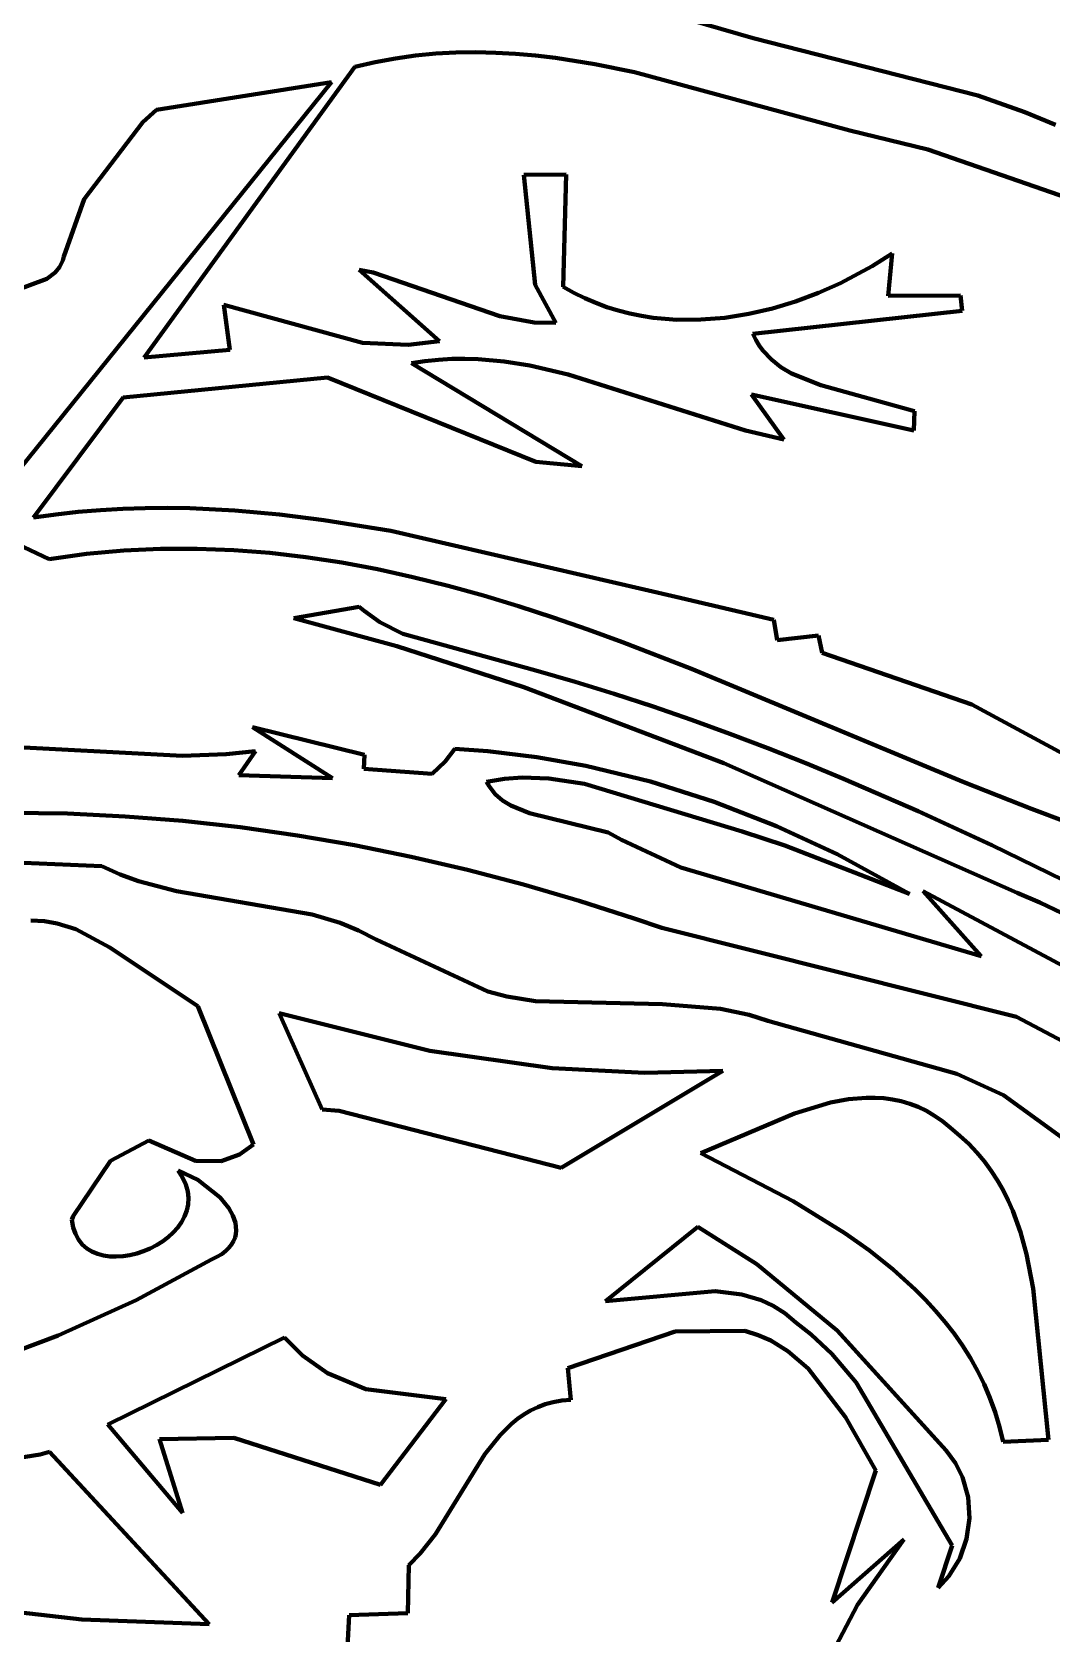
# Model space of a CAD drawing. Header units: millimetres. Extents: x 0 to 14.2, y 0 to 19.5.
# Drawn here: x 11.25 to 11.868, y 12.053 to 13.025 of the extents above; entities that cross this region are included whole.
import ezdxf

# ---------------------------------------------------------------- set-up
doc = ezdxf.new("R2010")
doc.units = ezdxf.units.MM
doc.layers.add('color#010101ff', color=7, linetype='CONTINUOUS', lineweight=100)
doc.layers.add('color#fdfdfdff', color=7, linetype='CONTINUOUS', lineweight=100)

msp = doc.modelspace()

# ---------------------------------------------------------------- linework, layer by layer
at = {"layer": 'color#010101ff'}
for p, q in [((11.63868, 13.03548), (11.68695, 13.02145)), ((11.68695, 13.02145), (11.82339, 12.98662)), ((11.45776, 13.00695), (11.44546, 13.00409)), ((11.47003, 13.00921), (11.45776, 13.00695)), ((11.48226, 13.0109), (11.47003, 13.00921)), ((11.49446, 13.01207), (11.48226, 13.0109)), ((11.50663, 13.01273), (11.49446, 13.01207)), ((11.51877, 13.01291), (11.50663, 13.01273)), ((11.53088, 13.01265), (11.51877, 13.01291)), ((11.54297, 13.01198), (11.53088, 13.01265)), ((11.55502, 13.01092), (11.54297, 13.01198)), ((11.56706, 13.0095), (11.55502, 13.01092)), ((11.59106, 13.00571), (11.56706, 13.0095)), ((11.44546, 13.00409), (11.31768, 12.8277)), ((11.61499, 13.00085), (11.59106, 13.00571)), ((11.74568, 12.96542), (11.61499, 13.00085)), ((11.21747, 12.72952), (11.43126, 12.99483)), ((11.43126, 12.99483), (11.32521, 12.97793)), ((11.32521, 12.97793), (11.3169, 12.97051)), ((11.82339, 12.98662), (11.85177, 12.97661)), ((11.3169, 12.97051), (11.28123, 12.92378)), ((11.85177, 12.97661), (11.87033, 12.96887)), ((11.79306, 12.9539), (11.74568, 12.96542)), ((11.92602, 12.90756), (11.79306, 12.9539)), ((11.54786, 12.93844), (11.57359, 12.93864)), ((11.57359, 12.93864), (11.57181, 12.87055)), ((11.55486, 12.8718), (11.54786, 12.93844)), ((11.28123, 12.92378), (11.26898, 12.8889)), ((11.75928, 12.88317), (11.77134, 12.89085)), ((11.77134, 12.89085), (11.76899, 12.86515)), ((11.2663, 12.88251), (11.26364, 12.8792)), ((11.26828, 12.88656), (11.2663, 12.88251)), ((11.26898, 12.8889), (11.26828, 12.88656)), ((11.49668, 12.83761), (11.44805, 12.88092)), ((11.44805, 12.88092), (11.45647, 12.87931)), ((11.74006, 12.87285), (11.75928, 12.88317)), ((11.25859, 12.87536), (11.2258, 12.86329)), ((11.26364, 12.8792), (11.25859, 12.87536)), ((11.45647, 12.87931), (11.53336, 12.8527)), ((11.56729, 12.8487), (11.55486, 12.8718)), ((11.57181, 12.87055), (11.57826, 12.86691)), ((11.72663, 12.86689), (11.74006, 12.87285)), ((11.57826, 12.86691), (11.58484, 12.86365)), ((11.58484, 12.86365), (11.59154, 12.86078)), ((11.69867, 12.85745), (11.71281, 12.86173)), ((11.71281, 12.86173), (11.72663, 12.86689)), ((11.76899, 12.86515), (11.81285, 12.86532)), ((11.81285, 12.86532), (11.81381, 12.85609)), ((11.3696, 12.83244), (11.36588, 12.85964)), ((11.36588, 12.85964), (11.45017, 12.83659)), ((11.53336, 12.8527), (11.55427, 12.84893)), ((11.59154, 12.86078), (11.59834, 12.85828)), ((11.59834, 12.85828), (11.60524, 12.85615)), ((11.60524, 12.85615), (11.61222, 12.85437)), ((11.61222, 12.85437), (11.61927, 12.85293)), ((11.61927, 12.85293), (11.62639, 12.85184)), ((11.62639, 12.85184), (11.63356, 12.85107)), ((11.65528, 12.85065), (11.66983, 12.85184)), ((11.66983, 12.85184), (11.68432, 12.85413)), ((11.68432, 12.85413), (11.69867, 12.85745)), ((11.81381, 12.85609), (11.68673, 12.84197)), ((11.55427, 12.84893), (11.56729, 12.8487)), ((11.63356, 12.85107), (11.64078, 12.85062)), ((11.64078, 12.85062), (11.65528, 12.85065)), ((11.68673, 12.84197), (11.68861, 12.83838)), ((11.31768, 12.8277), (11.3696, 12.83244)), ((11.45017, 12.83659), (11.4778, 12.83539)), ((11.4778, 12.83539), (11.49668, 12.83761)), ((11.68861, 12.83838), (11.6907, 12.83505)), ((11.6907, 12.83505), (11.69298, 12.83198)), ((11.69298, 12.83198), (11.69811, 12.82653)), ((11.48794, 12.82552), (11.47975, 12.82428)), ((11.47975, 12.82428), (11.58301, 12.76182)), ((11.49608, 12.82635), (11.48794, 12.82552)), ((11.50416, 12.8268), (11.49608, 12.82635)), ((11.51218, 12.8269), (11.50416, 12.8268)), ((11.52016, 12.82665), (11.51218, 12.8269)), ((11.53597, 12.82525), (11.52016, 12.82665)), ((11.55163, 12.82276), (11.53597, 12.82525)), ((11.57489, 12.8174), (11.55163, 12.82276)), ((11.69811, 12.82653), (11.7039, 12.82192)), ((11.42884, 12.81559), (11.30488, 12.80345)), ((11.55522, 12.76431), (11.42884, 12.81559)), ((11.68232, 12.7833), (11.57489, 12.8174)), ((11.7039, 12.82192), (11.71026, 12.81804)), ((11.71026, 12.81804), (11.72805, 12.81083)), ((11.30488, 12.80345), (11.25042, 12.73057)), ((11.7845, 12.78346), (11.68607, 12.80522)), ((11.68607, 12.80522), (11.70569, 12.77784)), ((11.72805, 12.81083), (11.7848, 12.79509)), ((11.7848, 12.79509), (11.7845, 12.78346)), ((11.70569, 12.77784), (11.68232, 12.7833)), ((11.58301, 12.76182), (11.55522, 12.76431)), ((11.27755, 12.73399), (11.29113, 12.73513)), ((11.29113, 12.73513), (11.3047, 12.7359)), ((11.3047, 12.7359), (11.31828, 12.73632)), ((11.31828, 12.73632), (11.33185, 12.73641)), ((11.33185, 12.73641), (11.34542, 12.73619)), ((11.34542, 12.73619), (11.37255, 12.73485)), ((11.37255, 12.73485), (11.39965, 12.73243)), ((11.25042, 12.73057), (11.26398, 12.73248)), ((11.26398, 12.73248), (11.27755, 12.73399)), ((11.39965, 12.73243), (11.4267, 12.72905)), ((11.4267, 12.72905), (11.46717, 12.72246)), ((11.25998, 12.70537), (11.22154, 12.72359)), ((11.46717, 12.72246), (11.64009, 12.68249)), ((11.28268, 12.70851), (11.25998, 12.70537)), ((11.30522, 12.71058), (11.28268, 12.70851)), ((11.32761, 12.71162), (11.30522, 12.71058)), ((11.34986, 12.71168), (11.32761, 12.71162)), ((11.37197, 12.71082), (11.34986, 12.71168)), ((11.39395, 12.70908), (11.37197, 12.71082)), ((11.4158, 12.70653), (11.39395, 12.70908)), ((11.43753, 12.7032), (11.4158, 12.70653)), ((11.45915, 12.69916), (11.43753, 12.7032)), ((11.48066, 12.69444), (11.45915, 12.69916)), ((11.50207, 12.68911), (11.48066, 12.69444)), ((11.52338, 12.68322), (11.50207, 12.68911)), ((11.40833, 12.66954), (11.44799, 12.67648)), ((11.44799, 12.67648), (11.451, 12.67386)), ((11.5446, 12.67681), (11.52338, 12.68322)), ((11.56574, 12.66994), (11.5446, 12.67681)), ((11.64009, 12.68249), (11.6996, 12.66859)), ((11.47084, 12.65246), (11.40833, 12.66954)), ((11.451, 12.67386), (11.46057, 12.66702)), ((11.46057, 12.66702), (11.47447, 12.65998)), ((11.58679, 12.66265), (11.56574, 12.66994)), ((11.6996, 12.66859), (11.70156, 12.65618)), ((11.47447, 12.65998), (11.55521, 12.63776)), ((11.60777, 12.655), (11.58679, 12.66265)), ((11.70156, 12.65618), (11.72663, 12.65896)), ((11.72663, 12.65896), (11.72889, 12.64847)), ((11.54793, 12.62764), (11.47084, 12.65246)), ((11.64953, 12.63883), (11.60777, 12.655)), ((11.72889, 12.64847), (11.81966, 12.61703)), ((11.55521, 12.63776), (11.57908, 12.63089)), ((11.81473, 12.56995), (11.64953, 12.63883)), ((11.66917, 12.58152), (11.54793, 12.62764)), ((11.57908, 12.63089), (11.60279, 12.6236)), ((11.60279, 12.6236), (11.62632, 12.6159)), ((11.62632, 12.6159), (11.6497, 12.60783)), ((11.81966, 12.61703), (12.10793, 12.46104)), ((11.43179, 12.57247), (11.38334, 12.60343)), ((11.38334, 12.60343), (11.45126, 12.58649)), ((11.6497, 12.60783), (11.67293, 12.59939)), ((11.67293, 12.59939), (11.69601, 12.59061)), ((11.20607, 12.59304), (11.3408, 12.58604)), ((11.36746, 12.58702), (11.38514, 12.58874)), ((11.38514, 12.58874), (11.375, 12.57428)), ((11.50018, 12.58255), (11.50613, 12.59016)), ((11.50613, 12.59016), (11.52603, 12.58879)), ((11.52603, 12.58879), (11.55585, 12.58523)), ((11.69601, 12.59061), (11.71895, 12.5815)), ((11.3408, 12.58604), (11.36746, 12.58702)), ((11.45126, 12.58649), (11.45084, 12.57806)), ((11.49224, 12.57498), (11.50018, 12.58255)), ((11.55585, 12.58523), (11.58556, 12.57994)), ((11.58556, 12.57994), (11.62482, 12.57036)), ((11.84715, 12.50287), (11.66917, 12.58152)), ((11.71895, 12.5815), (11.74177, 12.57208)), ((11.375, 12.57428), (11.43179, 12.57247)), ((11.45084, 12.57806), (11.49224, 12.57498)), ((11.53613, 12.57196), (11.52536, 12.57016)), ((11.52536, 12.57016), (11.52691, 12.56746)), ((11.54691, 12.57274), (11.53613, 12.57196)), ((11.5631, 12.57223), (11.54691, 12.57274)), ((11.58468, 12.56898), (11.5631, 12.57223)), ((11.62482, 12.57036), (11.66346, 12.55809)), ((11.74177, 12.57208), (11.78704, 12.55241)), ((11.8558, 12.55373), (11.81473, 12.56995)), ((11.52691, 12.56746), (11.53059, 12.56277)), ((11.53059, 12.56277), (11.53498, 12.55892)), ((11.68036, 12.54002), (11.58468, 12.56898)), ((11.27113, 12.55092), (11.23604, 12.55146)), ((11.30616, 12.54924), (11.27113, 12.55092)), ((11.53498, 12.55892), (11.53997, 12.5558)), ((11.53997, 12.5558), (11.55139, 12.55125)), ((11.55139, 12.55125), (11.5991, 12.53935)), ((11.66346, 12.55809), (11.70123, 12.54333)), ((11.78704, 12.55241), (11.83188, 12.53174)), ((11.87633, 12.54606), (11.8558, 12.55373)), ((11.34111, 12.54646), (11.30616, 12.54924)), ((11.37596, 12.5426), (11.34111, 12.54646)), ((11.41068, 12.53768), (11.37596, 12.5426)), ((11.70123, 12.54333), (11.73789, 12.52631)), ((11.44525, 12.53172), (11.41068, 12.53768)), ((11.47964, 12.52476), (11.44525, 12.53172)), ((11.5991, 12.53935), (11.60718, 12.53498)), ((11.60718, 12.53498), (11.64315, 12.51819)), ((11.70614, 12.53158), (11.68036, 12.54002)), ((11.78181, 12.50217), (11.70614, 12.53158)), ((11.83188, 12.53174), (11.89848, 12.49918)), ((11.12928, 12.52609), (11.29204, 12.51892)), ((11.51382, 12.51681), (11.47964, 12.52476)), ((11.73789, 12.52631), (11.78181, 12.50217)), ((11.29204, 12.51892), (11.30303, 12.5139)), ((11.30303, 12.5139), (11.31427, 12.50983)), ((11.54779, 12.50791), (11.51382, 12.51681)), ((11.64315, 12.51819), (11.82533, 12.46432)), ((11.31427, 12.50983), (11.33733, 12.50389)), ((11.33733, 12.50389), (11.41958, 12.48978)), ((11.5815, 12.49807), (11.54779, 12.50791)), ((11.82533, 12.46432), (11.79008, 12.50386)), ((11.79008, 12.50386), (11.90848, 12.4404)), ((11.8609, 12.49688), (11.84715, 12.50287)), ((11.61494, 12.48732), (11.5815, 12.49807)), ((11.88794, 12.48405), (11.8609, 12.49688)), ((11.25711, 12.48561), (11.24886, 12.486)), ((11.26497, 12.48428), (11.25711, 12.48561)), ((11.27616, 12.48076), (11.26497, 12.48428)), ((11.41958, 12.48978), (11.43655, 12.48458)), ((11.43655, 12.48458), (11.44756, 12.48007)), ((11.63155, 12.48162), (11.61494, 12.48732)), ((11.2969, 12.46964), (11.27616, 12.48076)), ((11.44756, 12.48007), (11.45827, 12.47454)), ((11.45827, 12.47454), (11.52602, 12.443)), ((11.84671, 12.4275), (11.63155, 12.48162)), ((11.35026, 12.4341), (11.2969, 12.46964)), ((11.52602, 12.443), (11.53752, 12.44002)), ((11.38405, 12.35011), (11.35026, 12.4341)), ((11.53752, 12.44002), (11.55498, 12.43713)), ((11.55498, 12.43713), (11.63202, 12.43526)), ((11.63202, 12.43526), (11.66729, 12.43251)), ((11.39961, 12.42981), (11.42565, 12.37131)), ((11.49083, 12.40696), (11.39961, 12.42981)), ((11.66729, 12.43251), (11.68461, 12.42886)), ((11.68461, 12.42886), (11.696, 12.42524)), ((11.696, 12.42524), (11.81066, 12.39309)), ((11.94877, 12.3736), (11.84671, 12.4275)), ((11.56509, 12.39639), (11.49083, 12.40696)), ((11.6214, 12.39355), (11.56509, 12.39639)), ((11.57057, 12.33587), (11.66867, 12.39483)), ((11.66867, 12.39483), (11.6214, 12.39355)), ((11.81066, 12.39309), (11.83885, 12.38009)), ((11.73396, 12.37551), (11.71218, 12.36895)), ((11.74484, 12.37754), (11.73396, 12.37551)), ((11.75564, 12.37848), (11.74484, 12.37754)), ((11.761, 12.37848), (11.75564, 12.37848)), ((11.76632, 12.37814), (11.761, 12.37848)), ((11.77159, 12.37744), (11.76632, 12.37814)), ((11.7768, 12.37634), (11.77159, 12.37744)), ((11.78196, 12.37483), (11.7768, 12.37634)), ((11.78705, 12.37289), (11.78196, 12.37483)), ((11.83885, 12.38009), (11.97491, 12.28109)), ((11.42565, 12.37131), (11.436, 12.37059)), ((11.436, 12.37059), (11.57057, 12.33587)), ((11.71218, 12.36895), (11.65524, 12.34482)), ((11.79207, 12.37048), (11.78705, 12.37289)), ((11.79701, 12.36759), (11.79207, 12.37048)), ((11.80187, 12.36418), (11.79701, 12.36759)), ((11.80663, 12.36025), (11.80187, 12.36418)), ((11.81244, 12.35547), (11.80663, 12.36025)), ((11.81781, 12.35046), (11.81244, 12.35547)), ((11.29728, 12.34018), (11.32037, 12.35244)), ((11.32037, 12.35244), (11.34881, 12.34019)), ((11.37543, 12.34404), (11.38405, 12.35011)), ((11.82274, 12.34523), (11.81781, 12.35046)), ((11.27454, 12.30658), (11.29728, 12.34018)), ((11.34881, 12.34019), (11.36442, 12.34008)), ((11.36442, 12.34008), (11.37543, 12.34404)), ((11.65524, 12.34482), (11.71134, 12.31576)), ((11.82727, 12.33979), (11.82274, 12.34523)), ((11.8314, 12.33416), (11.82727, 12.33979)), ((11.35029, 12.32867), (11.33823, 12.33435)), ((11.33823, 12.33435), (11.34099, 12.33006)), ((11.34099, 12.33006), (11.34292, 12.32583)), ((11.36376, 12.31786), (11.35029, 12.32867)), ((11.83516, 12.32835), (11.8314, 12.33416)), ((11.83858, 12.32236), (11.83516, 12.32835)), ((11.34292, 12.32583), (11.3441, 12.32169)), ((11.3441, 12.32169), (11.34456, 12.31766)), ((11.34456, 12.31766), (11.34436, 12.31375)), ((11.3689, 12.31146), (11.36376, 12.31786)), ((11.84166, 12.31622), (11.83858, 12.32236)), ((11.34355, 12.30997), (11.34219, 12.30636)), ((11.34436, 12.31375), (11.34355, 12.30997)), ((11.3714, 12.307), (11.3689, 12.31146)), ((11.37298, 12.30249), (11.3714, 12.307)), ((11.71134, 12.31576), (11.7427, 12.29637)), ((11.84444, 12.30992), (11.84166, 12.31622)), ((11.84914, 12.29694), (11.84444, 12.30992)), ((11.27382, 12.30432), (11.27454, 12.30658)), ((11.27459, 12.29979), (11.27382, 12.30432)), ((11.27593, 12.29581), (11.27459, 12.29979)), ((11.33798, 12.29969), (11.33524, 12.29666)), ((11.34031, 12.30293), (11.33798, 12.29969)), ((11.34219, 12.30636), (11.34031, 12.30293)), ((11.37348, 12.298), (11.37298, 12.30249)), ((11.37329, 12.29579), (11.37348, 12.298)), ((11.65355, 12.30012), (11.59753, 12.25513)), ((11.68922, 12.27756), (11.65355, 12.30012)), ((11.27777, 12.29239), (11.27593, 12.29581)), ((11.28008, 12.28948), (11.27777, 12.29239)), ((11.2828, 12.28709), (11.28008, 12.28948)), ((11.3251, 12.28905), (11.32125, 12.28707)), ((11.32875, 12.29133), (11.3251, 12.28905)), ((11.33215, 12.29387), (11.32875, 12.29133)), ((11.33524, 12.29666), (11.33215, 12.29387)), ((11.36708, 12.28549), (11.36908, 12.28742)), ((11.36908, 12.28742), (11.37069, 12.28942)), ((11.37069, 12.28942), (11.37191, 12.29149)), ((11.37191, 12.29149), (11.37277, 12.29362)), ((11.37277, 12.29362), (11.37329, 12.29579)), ((11.7427, 12.29637), (11.75766, 12.28571)), ((11.85285, 12.2835), (11.84914, 12.29694)), ((11.28587, 12.28519), (11.2828, 12.28709)), ((11.28925, 12.28375), (11.28587, 12.28519)), ((11.29289, 12.28278), (11.28925, 12.28375)), ((11.29673, 12.28223), (11.29289, 12.28278)), ((11.30073, 12.2821), (11.29673, 12.28223)), ((11.30483, 12.28237), (11.30073, 12.2821)), ((11.30898, 12.28302), (11.30483, 12.28237)), ((11.31314, 12.28404), (11.30898, 12.28302)), ((11.31287, 12.25557), (11.3585, 12.28027)), ((11.31724, 12.28539), (11.31314, 12.28404)), ((11.32125, 12.28707), (11.31724, 12.28539)), ((11.3585, 12.28027), (11.36181, 12.28191)), ((11.36181, 12.28191), (11.36466, 12.28365)), ((11.36466, 12.28365), (11.36708, 12.28549)), ((11.75766, 12.28571), (11.77193, 12.27435)), ((11.85691, 12.26269), (11.85285, 12.2835)), ((11.73794, 12.23733), (11.68922, 12.27756)), ((11.77193, 12.27435), (11.78533, 12.2622)), ((11.59753, 12.25513), (11.66399, 12.26117)), ((11.66399, 12.26117), (11.68019, 12.2591)), ((11.68019, 12.2591), (11.6918, 12.2556)), ((11.78533, 12.2622), (11.79166, 12.25582)), ((11.86619, 12.17087), (11.85691, 12.26269)), ((11.26551, 12.23421), (11.31287, 12.25557)), ((11.6918, 12.2556), (11.6992, 12.25215)), ((11.6992, 12.25215), (11.70629, 12.24769)), ((11.79166, 12.25582), (11.79771, 12.24922)), ((11.79771, 12.24922), (11.80347, 12.2424)), ((11.70629, 12.24769), (11.71301, 12.24212)), ((11.71301, 12.24212), (11.72218, 12.23491)), ((11.80347, 12.2424), (11.80891, 12.23535)), ((11.22656, 12.21967), (11.26551, 12.23421)), ((11.40276, 12.23305), (11.29557, 12.1803)), ((11.4137, 12.22205), (11.40276, 12.23305)), ((11.63978, 12.23654), (11.57469, 12.21437)), ((11.68198, 12.2371), (11.63978, 12.23654)), ((11.6901, 12.2345), (11.68198, 12.2371)), ((11.69768, 12.23112), (11.6901, 12.2345)), ((11.7081, 12.22476), (11.69768, 12.23112)), ((11.72218, 12.23491), (11.73469, 12.22307)), ((11.80415, 12.16444), (11.73794, 12.23733)), ((11.80891, 12.23535), (11.81402, 12.22806)), ((11.42878, 12.2114), (11.4137, 12.22205)), ((11.72043, 12.21421), (11.7081, 12.22476)), ((11.73469, 12.22307), (11.74941, 12.20568)), ((11.81402, 12.22806), (11.81876, 12.22052)), ((11.81876, 12.22052), (11.82313, 12.21273)), ((11.45215, 12.20158), (11.42878, 12.2114)), ((11.57469, 12.21437), (11.57643, 12.19523)), ((11.74308, 12.18465), (11.72043, 12.21421)), ((11.82313, 12.21273), (11.8271, 12.20468)), ((11.50054, 12.19564), (11.45215, 12.20158)), ((11.74941, 12.20568), (11.80774, 12.10681)), ((11.8271, 12.20468), (11.83065, 12.19635)), ((11.46092, 12.14355), (11.50054, 12.19564)), ((11.55636, 12.19075), (11.55202, 12.18868)), ((11.56095, 12.19247), (11.55636, 12.19075)), ((11.56582, 12.1938), (11.56095, 12.19247)), ((11.57097, 12.19473), (11.56582, 12.1938)), ((11.57643, 12.19523), (11.57097, 12.19473)), ((11.83065, 12.19635), (11.83377, 12.18776)), ((11.54036, 12.18055), (11.53352, 12.17379)), ((11.54404, 12.18355), (11.54036, 12.18055)), ((11.54792, 12.18627), (11.54404, 12.18355)), ((11.55202, 12.18868), (11.54792, 12.18627)), ((11.76141, 12.15227), (11.74308, 12.18465)), ((11.83377, 12.18776), (11.83642, 12.17888)), ((11.29557, 12.1803), (11.34097, 12.12651)), ((11.32695, 12.17125), (11.3721, 12.17221)), ((11.34097, 12.12651), (11.32695, 12.17125)), ((11.3721, 12.17221), (11.46092, 12.14355)), ((11.53352, 12.17379), (11.52434, 12.16212)), ((11.83642, 12.17888), (11.83859, 12.1697)), ((11.83859, 12.1697), (11.86619, 12.17087)), ((11.25448, 12.16208), (11.12714, 12.14137)), ((11.26017, 12.16361), (11.25448, 12.16208)), ((11.35703, 12.05904), (11.26017, 12.16361)), ((11.52434, 12.16212), (11.49438, 12.11369)), ((11.80984, 12.1568), (11.80415, 12.16444)), ((11.73489, 12.07228), (11.76141, 12.15227)), ((11.81406, 12.14833), (11.80984, 12.1568)), ((11.81742, 12.13614), (11.81406, 12.14833)), ((11.81822, 12.12346), (11.81742, 12.13614)), ((11.81651, 12.11085), (11.81822, 12.12346)), ((11.49438, 12.11369), (11.48512, 12.10184)), ((11.77845, 12.11044), (11.73489, 12.07228)), ((11.7504, 12.07079), (11.77845, 12.11044)), ((11.80774, 12.10681), (11.7992, 12.0811)), ((11.81233, 12.09886), (11.81651, 12.11085)), ((11.47822, 12.09491), (11.47763, 12.0657)), ((11.48512, 12.10184), (11.47822, 12.09491)), ((11.80573, 12.08807), (11.81233, 12.09886)), ((11.7992, 12.0811), (11.80573, 12.08807)), ((11.24111, 12.0664), (11.27992, 12.06186)), ((11.44193, 12.06444), (11.44013, 12.02964)), ((11.47763, 12.0657), (11.44193, 12.06444)), ((11.67696, 11.93181), (11.7504, 12.07079)), ((11.27992, 12.06186), (11.35703, 12.05904))]:
    msp.add_line(p, q, dxfattribs=at)
at = {"layer": 'color#fdfdfdff'}
for p, q in [((11.68695, 13.02145), (11.63868, 13.03548)), ((11.82339, 12.98662), (11.68695, 13.02145)), ((11.44546, 13.00409), (11.45776, 13.00695)), ((11.45776, 13.00695), (11.47003, 13.00921)), ((11.47003, 13.00921), (11.48226, 13.0109)), ((11.48226, 13.0109), (11.49446, 13.01207)), ((11.49446, 13.01207), (11.50663, 13.01273)), ((11.50663, 13.01273), (11.51877, 13.01291)), ((11.51877, 13.01291), (11.53088, 13.01265)), ((11.53088, 13.01265), (11.54297, 13.01198)), ((11.54297, 13.01198), (11.55502, 13.01092)), ((11.55502, 13.01092), (11.56706, 13.0095)), ((11.56706, 13.0095), (11.59106, 13.00571)), ((11.31768, 12.8277), (11.44546, 13.00409)), ((11.59106, 13.00571), (11.61499, 13.00085)), ((11.61499, 13.00085), (11.74568, 12.96542)), ((11.43126, 12.99483), (11.21747, 12.72952)), ((11.32521, 12.97793), (11.43126, 12.99483)), ((11.3169, 12.97051), (11.32521, 12.97793)), ((11.85177, 12.97661), (11.82339, 12.98662)), ((11.28123, 12.92378), (11.3169, 12.97051)), ((11.87033, 12.96887), (11.85177, 12.97661)), ((11.74568, 12.96542), (11.79306, 12.9539)), ((11.79306, 12.9539), (11.92602, 12.90756)), ((11.57359, 12.93864), (11.54786, 12.93844)), ((11.57181, 12.87055), (11.57359, 12.93864)), ((11.54786, 12.93844), (11.55486, 12.8718)), ((11.26898, 12.8889), (11.28123, 12.92378)), ((11.77134, 12.89085), (11.75928, 12.88317)), ((11.76899, 12.86515), (11.77134, 12.89085)), ((11.26364, 12.8792), (11.2663, 12.88251)), ((11.2663, 12.88251), (11.26828, 12.88656)), ((11.26828, 12.88656), (11.26898, 12.8889)), ((11.45647, 12.87931), (11.44805, 12.88092)), ((11.44805, 12.88092), (11.49668, 12.83761)), ((11.75928, 12.88317), (11.74006, 12.87285)), ((11.2258, 12.86329), (11.25859, 12.87536)), ((11.25859, 12.87536), (11.26364, 12.8792)), ((11.53336, 12.8527), (11.45647, 12.87931)), ((11.55486, 12.8718), (11.56729, 12.8487)), ((11.57826, 12.86691), (11.57181, 12.87055)), ((11.74006, 12.87285), (11.72663, 12.86689)), ((11.58484, 12.86365), (11.57826, 12.86691)), ((11.59154, 12.86078), (11.58484, 12.86365)), ((11.71281, 12.86173), (11.69867, 12.85745)), ((11.72663, 12.86689), (11.71281, 12.86173)), ((11.81285, 12.86532), (11.76899, 12.86515)), ((11.81381, 12.85609), (11.81285, 12.86532)), ((11.45017, 12.83659), (11.36588, 12.85964)), ((11.36588, 12.85964), (11.3696, 12.83244)), ((11.55427, 12.84893), (11.53336, 12.8527)), ((11.59834, 12.85828), (11.59154, 12.86078)), ((11.60524, 12.85615), (11.59834, 12.85828)), ((11.61222, 12.85437), (11.60524, 12.85615)), ((11.61927, 12.85293), (11.61222, 12.85437)), ((11.62639, 12.85184), (11.61927, 12.85293)), ((11.63356, 12.85107), (11.62639, 12.85184)), ((11.66983, 12.85184), (11.65528, 12.85065)), ((11.68432, 12.85413), (11.66983, 12.85184)), ((11.69867, 12.85745), (11.68432, 12.85413)), ((11.68673, 12.84197), (11.81381, 12.85609)), ((11.56729, 12.8487), (11.55427, 12.84893)), ((11.64078, 12.85062), (11.63356, 12.85107)), ((11.65528, 12.85065), (11.64078, 12.85062)), ((11.68861, 12.83838), (11.68673, 12.84197)), ((11.3696, 12.83244), (11.31768, 12.8277)), ((11.4778, 12.83539), (11.45017, 12.83659)), ((11.49668, 12.83761), (11.4778, 12.83539)), ((11.6907, 12.83505), (11.68861, 12.83838)), ((11.69298, 12.83198), (11.6907, 12.83505)), ((11.69811, 12.82653), (11.69298, 12.83198)), ((11.47975, 12.82428), (11.48794, 12.82552)), ((11.58301, 12.76182), (11.47975, 12.82428)), ((11.48794, 12.82552), (11.49608, 12.82635)), ((11.49608, 12.82635), (11.50416, 12.8268)), ((11.50416, 12.8268), (11.51218, 12.8269)), ((11.51218, 12.8269), (11.52016, 12.82665)), ((11.52016, 12.82665), (11.53597, 12.82525)), ((11.53597, 12.82525), (11.55163, 12.82276)), ((11.55163, 12.82276), (11.57489, 12.8174)), ((11.7039, 12.82192), (11.69811, 12.82653)), ((11.30488, 12.80345), (11.42884, 12.81559)), ((11.42884, 12.81559), (11.55522, 12.76431)), ((11.57489, 12.8174), (11.68232, 12.7833)), ((11.71026, 12.81804), (11.7039, 12.82192)), ((11.72805, 12.81083), (11.71026, 12.81804)), ((11.25042, 12.73057), (11.30488, 12.80345)), ((11.70569, 12.77784), (11.68607, 12.80522)), ((11.68607, 12.80522), (11.7845, 12.78346)), ((11.7848, 12.79509), (11.72805, 12.81083)), ((11.7845, 12.78346), (11.7848, 12.79509)), ((11.68232, 12.7833), (11.70569, 12.77784)), ((11.55522, 12.76431), (11.58301, 12.76182)), ((11.29113, 12.73513), (11.27755, 12.73399)), ((11.3047, 12.7359), (11.29113, 12.73513)), ((11.31828, 12.73632), (11.3047, 12.7359)), ((11.33185, 12.73641), (11.31828, 12.73632)), ((11.34542, 12.73619), (11.33185, 12.73641)), ((11.37255, 12.73485), (11.34542, 12.73619)), ((11.39965, 12.73243), (11.37255, 12.73485)), ((11.26398, 12.73248), (11.25042, 12.73057)), ((11.27755, 12.73399), (11.26398, 12.73248)), ((11.4267, 12.72905), (11.39965, 12.73243)), ((11.46717, 12.72246), (11.4267, 12.72905)), ((11.22154, 12.72359), (11.25998, 12.70537)), ((11.64009, 12.68249), (11.46717, 12.72246)), ((11.25998, 12.70537), (11.28268, 12.70851)), ((11.28268, 12.70851), (11.30522, 12.71058)), ((11.30522, 12.71058), (11.32761, 12.71162)), ((11.32761, 12.71162), (11.34986, 12.71168)), ((11.34986, 12.71168), (11.37197, 12.71082)), ((11.37197, 12.71082), (11.39395, 12.70908)), ((11.39395, 12.70908), (11.4158, 12.70653)), ((11.4158, 12.70653), (11.43753, 12.7032)), ((11.43753, 12.7032), (11.45915, 12.69916)), ((11.45915, 12.69916), (11.48066, 12.69444)), ((11.48066, 12.69444), (11.50207, 12.68911)), ((11.50207, 12.68911), (11.52338, 12.68322)), ((11.44799, 12.67648), (11.40833, 12.66954)), ((11.451, 12.67386), (11.44799, 12.67648)), ((11.52338, 12.68322), (11.5446, 12.67681)), ((11.5446, 12.67681), (11.56574, 12.66994)), ((11.6996, 12.66859), (11.64009, 12.68249)), ((11.40833, 12.66954), (11.47084, 12.65246)), ((11.46057, 12.66702), (11.451, 12.67386)), ((11.47447, 12.65998), (11.46057, 12.66702)), ((11.56574, 12.66994), (11.58679, 12.66265)), ((11.70156, 12.65618), (11.6996, 12.66859)), ((11.55521, 12.63776), (11.47447, 12.65998)), ((11.58679, 12.66265), (11.60777, 12.655)), ((11.72663, 12.65896), (11.70156, 12.65618)), ((11.72889, 12.64847), (11.72663, 12.65896)), ((11.47084, 12.65246), (11.54793, 12.62764)), ((11.60777, 12.655), (11.64953, 12.63883)), ((11.81966, 12.61703), (11.72889, 12.64847)), ((11.57908, 12.63089), (11.55521, 12.63776)), ((11.64953, 12.63883), (11.81473, 12.56995)), ((11.54793, 12.62764), (11.66917, 12.58152)), ((11.60279, 12.6236), (11.57908, 12.63089)), ((11.62632, 12.6159), (11.60279, 12.6236)), ((11.6497, 12.60783), (11.62632, 12.6159)), ((12.10793, 12.46104), (11.81966, 12.61703)), ((11.45126, 12.58649), (11.38334, 12.60343)), ((11.38334, 12.60343), (11.43179, 12.57247)), ((11.67293, 12.59939), (11.6497, 12.60783)), ((11.69601, 12.59061), (11.67293, 12.59939)), ((11.3408, 12.58604), (11.20607, 12.59304)), ((11.38514, 12.58874), (11.36746, 12.58702)), ((11.375, 12.57428), (11.38514, 12.58874)), ((11.50613, 12.59016), (11.50018, 12.58255)), ((11.52603, 12.58879), (11.50613, 12.59016)), ((11.55585, 12.58523), (11.52603, 12.58879)), ((11.71895, 12.5815), (11.69601, 12.59061)), ((11.36746, 12.58702), (11.3408, 12.58604)), ((11.45084, 12.57806), (11.45126, 12.58649)), ((11.50018, 12.58255), (11.49224, 12.57498)), ((11.58556, 12.57994), (11.55585, 12.58523)), ((11.62482, 12.57036), (11.58556, 12.57994)), ((11.66917, 12.58152), (11.84715, 12.50287)), ((11.74177, 12.57208), (11.71895, 12.5815)), ((11.43179, 12.57247), (11.375, 12.57428)), ((11.49224, 12.57498), (11.45084, 12.57806)), ((11.52536, 12.57016), (11.53613, 12.57196)), ((11.52691, 12.56746), (11.52536, 12.57016)), ((11.53613, 12.57196), (11.54691, 12.57274)), ((11.54691, 12.57274), (11.5631, 12.57223)), ((11.5631, 12.57223), (11.58468, 12.56898)), ((11.66346, 12.55809), (11.62482, 12.57036)), ((11.78704, 12.55241), (11.74177, 12.57208)), ((11.81473, 12.56995), (11.8558, 12.55373)), ((11.53059, 12.56277), (11.52691, 12.56746)), ((11.53498, 12.55892), (11.53059, 12.56277)), ((11.58468, 12.56898), (11.68036, 12.54002)), ((11.23604, 12.55146), (11.27113, 12.55092)), ((11.27113, 12.55092), (11.30616, 12.54924)), ((11.53997, 12.5558), (11.53498, 12.55892)), ((11.55139, 12.55125), (11.53997, 12.5558)), ((11.5991, 12.53935), (11.55139, 12.55125)), ((11.70123, 12.54333), (11.66346, 12.55809)), ((11.83188, 12.53174), (11.78704, 12.55241)), ((11.8558, 12.55373), (11.87633, 12.54606)), ((11.30616, 12.54924), (11.34111, 12.54646)), ((11.34111, 12.54646), (11.37596, 12.5426)), ((11.37596, 12.5426), (11.41068, 12.53768)), ((11.73789, 12.52631), (11.70123, 12.54333)), ((11.41068, 12.53768), (11.44525, 12.53172)), ((11.44525, 12.53172), (11.47964, 12.52476)), ((11.60718, 12.53498), (11.5991, 12.53935)), ((11.64315, 12.51819), (11.60718, 12.53498)), ((11.68036, 12.54002), (11.70614, 12.53158)), ((11.70614, 12.53158), (11.78181, 12.50217)), ((11.89848, 12.49918), (11.83188, 12.53174)), ((11.29204, 12.51892), (11.12928, 12.52609)), ((11.47964, 12.52476), (11.51382, 12.51681)), ((11.78181, 12.50217), (11.73789, 12.52631)), ((11.30303, 12.5139), (11.29204, 12.51892)), ((11.31427, 12.50983), (11.30303, 12.5139)), ((11.51382, 12.51681), (11.54779, 12.50791)), ((11.82533, 12.46432), (11.64315, 12.51819)), ((11.33733, 12.50389), (11.31427, 12.50983)), ((11.41958, 12.48978), (11.33733, 12.50389)), ((11.54779, 12.50791), (11.5815, 12.49807)), ((11.90848, 12.4404), (11.79008, 12.50386)), ((11.79008, 12.50386), (11.82533, 12.46432)), ((11.84715, 12.50287), (11.8609, 12.49688)), ((11.5815, 12.49807), (11.61494, 12.48732)), ((11.8609, 12.49688), (11.88794, 12.48405)), ((11.24886, 12.486), (11.25711, 12.48561)), ((11.25711, 12.48561), (11.26497, 12.48428)), ((11.26497, 12.48428), (11.27616, 12.48076)), ((11.43655, 12.48458), (11.41958, 12.48978)), ((11.44756, 12.48007), (11.43655, 12.48458)), ((11.61494, 12.48732), (11.63155, 12.48162)), ((11.27616, 12.48076), (11.2969, 12.46964)), ((11.45827, 12.47454), (11.44756, 12.48007)), ((11.52602, 12.443), (11.45827, 12.47454)), ((11.63155, 12.48162), (11.84671, 12.4275)), ((11.2969, 12.46964), (11.35026, 12.4341)), ((11.53752, 12.44002), (11.52602, 12.443)), ((11.35026, 12.4341), (11.38405, 12.35011)), ((11.55498, 12.43713), (11.53752, 12.44002)), ((11.63202, 12.43526), (11.55498, 12.43713)), ((11.66729, 12.43251), (11.63202, 12.43526)), ((11.39961, 12.42981), (11.49083, 12.40696)), ((11.42565, 12.37131), (11.39961, 12.42981)), ((11.68461, 12.42886), (11.66729, 12.43251)), ((11.696, 12.42524), (11.68461, 12.42886)), ((11.81066, 12.39309), (11.696, 12.42524)), ((11.84671, 12.4275), (11.94877, 12.3736)), ((11.49083, 12.40696), (11.56509, 12.39639)), ((11.56509, 12.39639), (11.6214, 12.39355)), ((11.66867, 12.39483), (11.57057, 12.33587)), ((11.6214, 12.39355), (11.66867, 12.39483)), ((11.83885, 12.38009), (11.81066, 12.39309)), ((11.71218, 12.36895), (11.73396, 12.37551)), ((11.73396, 12.37551), (11.74484, 12.37754)), ((11.74484, 12.37754), (11.75564, 12.37848)), ((11.75564, 12.37848), (11.761, 12.37848)), ((11.761, 12.37848), (11.76632, 12.37814)), ((11.76632, 12.37814), (11.77159, 12.37744)), ((11.77159, 12.37744), (11.7768, 12.37634)), ((11.7768, 12.37634), (11.78196, 12.37483)), ((11.78196, 12.37483), (11.78705, 12.37289)), ((11.97491, 12.28109), (11.83885, 12.38009)), ((11.436, 12.37059), (11.42565, 12.37131)), ((11.57057, 12.33587), (11.436, 12.37059)), ((11.65524, 12.34482), (11.71218, 12.36895)), ((11.78705, 12.37289), (11.79207, 12.37048)), ((11.79207, 12.37048), (11.79701, 12.36759)), ((11.79701, 12.36759), (11.80187, 12.36418)), ((11.80187, 12.36418), (11.80663, 12.36025)), ((11.80663, 12.36025), (11.81244, 12.35547)), ((11.81244, 12.35547), (11.81781, 12.35046)), ((11.32037, 12.35244), (11.29728, 12.34018)), ((11.34881, 12.34019), (11.32037, 12.35244)), ((11.38405, 12.35011), (11.37543, 12.34404)), ((11.81781, 12.35046), (11.82274, 12.34523)), ((11.29728, 12.34018), (11.27454, 12.30658)), ((11.36442, 12.34008), (11.34881, 12.34019)), ((11.37543, 12.34404), (11.36442, 12.34008)), ((11.71134, 12.31576), (11.65524, 12.34482)), ((11.82274, 12.34523), (11.82727, 12.33979)), ((11.82727, 12.33979), (11.8314, 12.33416)), ((11.34099, 12.33006), (11.33823, 12.33435)), ((11.33823, 12.33435), (11.35029, 12.32867)), ((11.34292, 12.32583), (11.34099, 12.33006)), ((11.35029, 12.32867), (11.36376, 12.31786)), ((11.8314, 12.33416), (11.83516, 12.32835)), ((11.83516, 12.32835), (11.83858, 12.32236)), ((11.3441, 12.32169), (11.34292, 12.32583)), ((11.34456, 12.31766), (11.3441, 12.32169)), ((11.34436, 12.31375), (11.34456, 12.31766)), ((11.36376, 12.31786), (11.3689, 12.31146)), ((11.83858, 12.32236), (11.84166, 12.31622)), ((11.34219, 12.30636), (11.34355, 12.30997)), ((11.34355, 12.30997), (11.34436, 12.31375)), ((11.3689, 12.31146), (11.3714, 12.307)), ((11.3714, 12.307), (11.37298, 12.30249)), ((11.7427, 12.29637), (11.71134, 12.31576)), ((11.84166, 12.31622), (11.84444, 12.30992)), ((11.84444, 12.30992), (11.84914, 12.29694)), ((11.27454, 12.30658), (11.27382, 12.30432)), ((11.27382, 12.30432), (11.27459, 12.29979)), ((11.27459, 12.29979), (11.27593, 12.29581)), ((11.33524, 12.29666), (11.33798, 12.29969)), ((11.33798, 12.29969), (11.34031, 12.30293)), ((11.34031, 12.30293), (11.34219, 12.30636)), ((11.37298, 12.30249), (11.37348, 12.298)), ((11.37348, 12.298), (11.37329, 12.29579)), ((11.59753, 12.25513), (11.65355, 12.30012)), ((11.65355, 12.30012), (11.68922, 12.27756)), ((11.27593, 12.29581), (11.27777, 12.29239)), ((11.27777, 12.29239), (11.28008, 12.28948)), ((11.28008, 12.28948), (11.2828, 12.28709)), ((11.32125, 12.28707), (11.3251, 12.28905)), ((11.3251, 12.28905), (11.32875, 12.29133)), ((11.32875, 12.29133), (11.33215, 12.29387)), ((11.33215, 12.29387), (11.33524, 12.29666)), ((11.36908, 12.28742), (11.36708, 12.28549)), ((11.37069, 12.28942), (11.36908, 12.28742)), ((11.37191, 12.29149), (11.37069, 12.28942)), ((11.37277, 12.29362), (11.37191, 12.29149)), ((11.37329, 12.29579), (11.37277, 12.29362)), ((11.75766, 12.28571), (11.7427, 12.29637)), ((11.84914, 12.29694), (11.85285, 12.2835)), ((11.2828, 12.28709), (11.28587, 12.28519)), ((11.28587, 12.28519), (11.28925, 12.28375)), ((11.28925, 12.28375), (11.29289, 12.28278)), ((11.29289, 12.28278), (11.29673, 12.28223)), ((11.29673, 12.28223), (11.30073, 12.2821)), ((11.30073, 12.2821), (11.30483, 12.28237)), ((11.30483, 12.28237), (11.30898, 12.28302)), ((11.30898, 12.28302), (11.31314, 12.28404)), ((11.3585, 12.28027), (11.31287, 12.25557)), ((11.31314, 12.28404), (11.31724, 12.28539)), ((11.31724, 12.28539), (11.32125, 12.28707)), ((11.36181, 12.28191), (11.3585, 12.28027)), ((11.36466, 12.28365), (11.36181, 12.28191)), ((11.36708, 12.28549), (11.36466, 12.28365)), ((11.77193, 12.27435), (11.75766, 12.28571)), ((11.85285, 12.2835), (11.85691, 12.26269)), ((11.68922, 12.27756), (11.73794, 12.23733)), ((11.78533, 12.2622), (11.77193, 12.27435)), ((11.66399, 12.26117), (11.59753, 12.25513)), ((11.68019, 12.2591), (11.66399, 12.26117)), ((11.6918, 12.2556), (11.68019, 12.2591)), ((11.79166, 12.25582), (11.78533, 12.2622)), ((11.85691, 12.26269), (11.86619, 12.17087)), ((11.31287, 12.25557), (11.26551, 12.23421)), ((11.6992, 12.25215), (11.6918, 12.2556)), ((11.70629, 12.24769), (11.6992, 12.25215)), ((11.79771, 12.24922), (11.79166, 12.25582)), ((11.80347, 12.2424), (11.79771, 12.24922)), ((11.71301, 12.24212), (11.70629, 12.24769)), ((11.72218, 12.23491), (11.71301, 12.24212)), ((11.80891, 12.23535), (11.80347, 12.2424)), ((11.26551, 12.23421), (11.22656, 12.21967)), ((11.29557, 12.1803), (11.40276, 12.23305)), ((11.40276, 12.23305), (11.4137, 12.22205)), ((11.57469, 12.21437), (11.63978, 12.23654)), ((11.63978, 12.23654), (11.68198, 12.2371)), ((11.68198, 12.2371), (11.6901, 12.2345)), ((11.6901, 12.2345), (11.69768, 12.23112)), ((11.69768, 12.23112), (11.7081, 12.22476)), ((11.73469, 12.22307), (11.72218, 12.23491)), ((11.73794, 12.23733), (11.80415, 12.16444)), ((11.81402, 12.22806), (11.80891, 12.23535)), ((11.4137, 12.22205), (11.42878, 12.2114)), ((11.7081, 12.22476), (11.72043, 12.21421)), ((11.74941, 12.20568), (11.73469, 12.22307)), ((11.81876, 12.22052), (11.81402, 12.22806)), ((11.82313, 12.21273), (11.81876, 12.22052)), ((11.42878, 12.2114), (11.45215, 12.20158)), ((11.57643, 12.19523), (11.57469, 12.21437)), ((11.72043, 12.21421), (11.74308, 12.18465)), ((11.8271, 12.20468), (11.82313, 12.21273)), ((11.45215, 12.20158), (11.50054, 12.19564)), ((11.80774, 12.10681), (11.74941, 12.20568)), ((11.83065, 12.19635), (11.8271, 12.20468)), ((11.50054, 12.19564), (11.46092, 12.14355)), ((11.55202, 12.18868), (11.55636, 12.19075)), ((11.55636, 12.19075), (11.56095, 12.19247)), ((11.56095, 12.19247), (11.56582, 12.1938)), ((11.56582, 12.1938), (11.57097, 12.19473)), ((11.57097, 12.19473), (11.57643, 12.19523)), ((11.83377, 12.18776), (11.83065, 12.19635)), ((11.53352, 12.17379), (11.54036, 12.18055)), ((11.54036, 12.18055), (11.54404, 12.18355)), ((11.54404, 12.18355), (11.54792, 12.18627)), ((11.54792, 12.18627), (11.55202, 12.18868)), ((11.74308, 12.18465), (11.76141, 12.15227)), ((11.83642, 12.17888), (11.83377, 12.18776)), ((11.34097, 12.12651), (11.29557, 12.1803)), ((11.3721, 12.17221), (11.32695, 12.17125)), ((11.32695, 12.17125), (11.34097, 12.12651)), ((11.46092, 12.14355), (11.3721, 12.17221)), ((11.52434, 12.16212), (11.53352, 12.17379)), ((11.83859, 12.1697), (11.83642, 12.17888)), ((11.86619, 12.17087), (11.83859, 12.1697)), ((11.12714, 12.14137), (11.25448, 12.16208)), ((11.25448, 12.16208), (11.26017, 12.16361)), ((11.26017, 12.16361), (11.35703, 12.05904)), ((11.49438, 12.11369), (11.52434, 12.16212)), ((11.80415, 12.16444), (11.80984, 12.1568)), ((11.76141, 12.15227), (11.73489, 12.07228)), ((11.80984, 12.1568), (11.81406, 12.14833)), ((11.81406, 12.14833), (11.81742, 12.13614)), ((11.81742, 12.13614), (11.81822, 12.12346)), ((11.81822, 12.12346), (11.81651, 12.11085)), ((11.48512, 12.10184), (11.49438, 12.11369)), ((11.73489, 12.07228), (11.77845, 12.11044)), ((11.77845, 12.11044), (11.7504, 12.07079)), ((11.7992, 12.0811), (11.80774, 12.10681)), ((11.81651, 12.11085), (11.81233, 12.09886)), ((11.47763, 12.0657), (11.47822, 12.09491)), ((11.47822, 12.09491), (11.48512, 12.10184)), ((11.81233, 12.09886), (11.80573, 12.08807)), ((11.80573, 12.08807), (11.7992, 12.0811)), ((11.27992, 12.06186), (11.24111, 12.0664)), ((11.44013, 12.02964), (11.44193, 12.06444)), ((11.44193, 12.06444), (11.47763, 12.0657)), ((11.7504, 12.07079), (11.67696, 11.93181)), ((11.35703, 12.05904), (11.27992, 12.06186))]:
    msp.add_line(p, q, dxfattribs=at)

doc.saveas('drawing.dxf')
